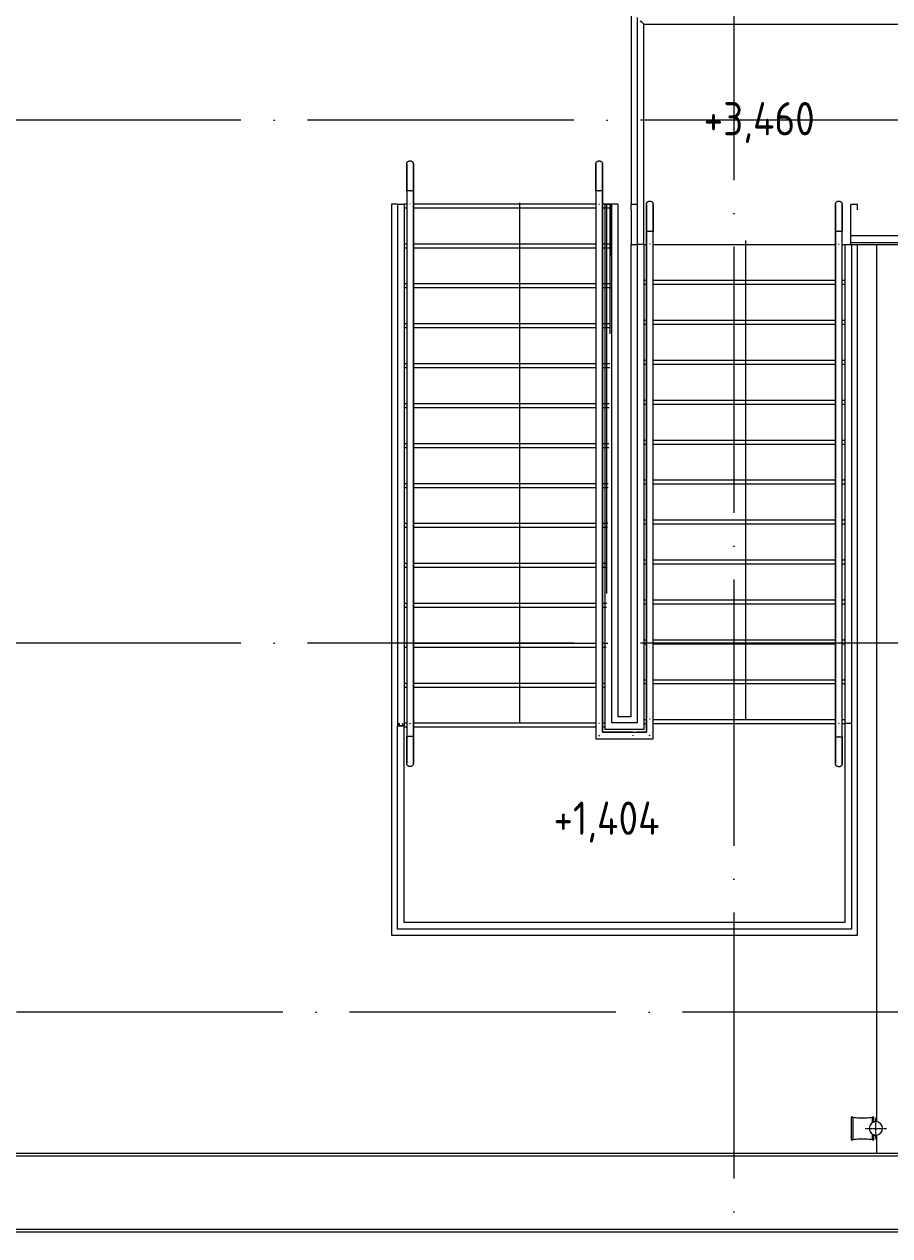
# Model space of a CAD drawing. Header units: millimetres. Extents: x -88595 to 880822, y -1054509 to -148035.
# Drawn here: x 528586 to 535085, y -267932 to -258832 of the extents above; entities that cross this region are included whole.
import ezdxf

# ---------------------------------------------------------------- set-up
doc = ezdxf.new("R2010")
doc.units = ezdxf.units.MM
doc.linetypes.add('ADSK_Линия сетки', pattern=[25, 20, -2.5, 0, -2.5])
doc.linetypes.add('ADSK_Осевая', pattern=[14, 10, -2, 0, -2])
for name, color, linetype, lineweight in [('Крыша', 7, 'Continuous', 9), ('Лестницы', 7, 'Continuous', 9), ('Обобщенные модели', 7, 'Continuous', 18), ('Оборудование', 7, 'Continuous', 18), ('Ограждение', 7, 'Continuous', 9), ('Оси', 7, 'Continuous', 9), ('Отметки', 7, 'Continuous', 9), ('Перекрытие', 7, 'Continuous', 18), ('Трубопровод', 7, 'Continuous', 18), ('Узлы', 7, 'Continuous', 18)]:
    doc.layers.add(name, color=color, linetype=linetype, lineweight=lineweight)
doc.styles.add('GOST Common_2', font='GOST_Common.ttf', dxfattribs={"width": 0.9, "height": 350})

# ---------------------------------------------------------------- blocks, each defined once
blk = doc.blocks.new('Кровля')
at = {"layer": 'Крыша'}
for p, q in [((547253.5, 665952.1), (547253.5, 659360.8)), ((547255.5, 659360.6), (547255.5, 665952.1)), ((547253.5, 659261.6), (547253.5, 659123.7)), ((547255.5, 659123.7), (547255.5, 659261.8))]:
    blk.add_line(p, q, dxfattribs=at)
at = {"layer": 'Лестницы'}
for p, q in [((543655.3, 666254.5), (543610.3, 666254.5)), ((543610.3, 666254.5), (543610.3, 662037.1)), ((543725.3, 666254.5), (543705.3, 666254.5)), ((545145.3, 666254.5), (543775.3, 666254.5)), ((545260.3, 666254.5), (545195.3, 666254.5)), ((545310.3, 666254.5), (545260.3, 666254.5)), ((545260.3, 666254.5), (545260.3, 665954.5)), ((545310.3, 666254.5), (545310.3, 662402.4)), ((545455.5, 666252.4), (545410.3, 666252.4)), ((545410.3, 666212.5), (545410.3, 666252.4)), ((547110.3, 666252.4), (547060.3, 666252.4)), ((547060.3, 666016.6), (547060.3, 666252.4)), ((547110.3, 666212.5), (547110.3, 666252.4)), ((543725.3, 666224.5), (543705.3, 666224.5)), ((545145.3, 666224.5), (543775.3, 666224.5)), ((545260.3, 666224.5), (545195.3, 666224.5)), ((547060.3, 665952.4), (547060.3, 665966.6)), ((543725.3, 665954.5), (543705.3, 665954.5)), ((543725.3, 665924.5), (543705.3, 665924.5)), ((545145.3, 665954.5), (543775.3, 665954.5)), ((545145.3, 665924.5), (543775.3, 665924.5)), ((545260.3, 665954.5), (545195.3, 665954.5)), ((545260.3, 665924.5), (545195.3, 665924.5)), ((545260.3, 665954.5), (545260.3, 665864.5)), ((545410.3, 662402.4), (545410.3, 665952.1)), ((547110.3, 662369.7), (547110.3, 665952.1)), ((543725.3, 665654.5), (543705.3, 665654.5)), ((543725.3, 665624.5), (543705.3, 665624.5)), ((545145.3, 665654.5), (543775.3, 665654.5)), ((545145.3, 665624.5), (543775.3, 665624.5)), ((545257.6, 665654.5), (545195.3, 665654.5)), ((545257.2, 665624.5), (545195.3, 665624.5)), ((545505.3, 665682.4), (545525.3, 665682.4)), ((545505.3, 665652.4), (545525.3, 665652.4)), ((545575.3, 665682.4), (546945.3, 665682.4)), ((545575.3, 665652.4), (546945.3, 665652.4)), ((546995.3, 665682.4), (547015.3, 665682.4)), ((546995.3, 665652.4), (547015.3, 665652.4)), ((543725.3, 665354.5), (543705.3, 665354.5)), ((543725.3, 665324.5), (543705.3, 665324.5)), ((545145.3, 665354.5), (543775.3, 665354.5)), ((545145.3, 665324.5), (543775.3, 665324.5)), ((545253.8, 665354.5), (545195.3, 665354.5)), ((545253.4, 665324.5), (545195.3, 665324.5)), ((545505.3, 665382.4), (545525.3, 665382.4)), ((545505.3, 665352.4), (545525.3, 665352.4)), ((545575.3, 665382.4), (546945.3, 665382.4)), ((545575.3, 665352.4), (546945.3, 665352.4)), ((546995.3, 665382.4), (547015.3, 665382.4)), ((546995.3, 665352.4), (547015.3, 665352.4)), ((543725.3, 665054.5), (543705.3, 665054.5)), ((545145.3, 665054.5), (543775.3, 665054.5)), ((545249.9, 665054.5), (545195.3, 665054.5)), ((545505.3, 665082.4), (545525.3, 665082.4)), ((545505.3, 665052.4), (545525.3, 665052.4)), ((545575.3, 665082.4), (546945.3, 665082.4)), ((545575.3, 665052.4), (546945.3, 665052.4)), ((546995.3, 665082.4), (547015.3, 665082.4)), ((546995.3, 665052.4), (547015.3, 665052.4)), ((543725.3, 665024.5), (543705.3, 665024.5)), ((545145.3, 665024.5), (543775.3, 665024.5)), ((545249.6, 665024.5), (545195.3, 665024.5)), ((545505.3, 664782.4), (545525.3, 664782.4)), ((545575.3, 664782.4), (546945.3, 664782.4)), ((546995.3, 664782.4), (547015.3, 664782.4)), ((543725.3, 664754.5), (543705.3, 664754.5)), ((543725.3, 664724.5), (543705.3, 664724.5)), ((545145.3, 664754.5), (543775.3, 664754.5)), ((545145.3, 664724.5), (543775.3, 664724.5)), ((545246.3, 664754.5), (545195.3, 664754.5)), ((545245.7, 664724.5), (545195.3, 664724.5)), ((545505.3, 664752.4), (545525.3, 664752.4)), ((545575.3, 664752.4), (546945.3, 664752.4)), ((546995.3, 664752.4), (547015.3, 664752.4)), ((543725.3, 664454.5), (543705.3, 664454.5)), ((543725.3, 664424.5), (543705.3, 664424.5)), ((545145.3, 664454.5), (543775.3, 664454.5)), ((545145.3, 664424.5), (543775.3, 664424.5)), ((545242.2, 664454.5), (545195.3, 664454.5)), ((545241.9, 664424.5), (545195.3, 664424.5)), ((545505.3, 664482.4), (545525.3, 664482.4)), ((545505.3, 664452.4), (545525.3, 664452.4)), ((545575.3, 664482.4), (546945.3, 664482.4)), ((545575.3, 664452.4), (546945.3, 664452.4)), ((546995.3, 664482.4), (547015.3, 664482.4)), ((546995.3, 664452.4), (547015.3, 664452.4)), ((543725.3, 664154.5), (543705.3, 664154.5)), ((545145.3, 664154.5), (543775.3, 664154.5)), ((545238.4, 664154.5), (545195.3, 664154.5)), ((545505.3, 664182.4), (545525.3, 664182.4)), ((545505.3, 664152.4), (545525.3, 664152.4)), ((545575.3, 664182.4), (546945.3, 664182.4)), ((545575.3, 664152.4), (546945.3, 664152.4)), ((546995.3, 664182.4), (547015.3, 664182.4)), ((546995.3, 664152.4), (547015.3, 664152.4)), ((543725.3, 664124.5), (543705.3, 664124.5)), ((545145.3, 664124.5), (543775.3, 664124.5)), ((545238, 664124.5), (545195.3, 664124.5)), ((545505.3, 663882.4), (545525.3, 663882.4)), ((545575.3, 663882.4), (546945.3, 663882.4)), ((546995.3, 663882.4), (547015.3, 663882.4)), ((543725.3, 663854.5), (543705.3, 663854.5)), ((543725.3, 663824.5), (543705.3, 663824.5)), ((545145.3, 663854.5), (543775.3, 663854.5)), ((545145.3, 663824.5), (543775.3, 663824.5)), ((545234.6, 663854.5), (545195.3, 663854.5)), ((545234.2, 663824.5), (545195.3, 663824.5)), ((545505.3, 663852.4), (545525.3, 663852.4)), ((545575.3, 663852.4), (546945.3, 663852.4)), ((546995.3, 663852.4), (547015.3, 663852.4)), ((543725.3, 663554.5), (543705.3, 663554.5)), ((543725.3, 663524.5), (543705.3, 663524.5)), ((545145.3, 663554.5), (543775.3, 663554.5)), ((545145.3, 663524.5), (543775.3, 663524.5)), ((545230.9, 663554.5), (545195.3, 663554.5)), ((545230.4, 663524.5), (545195.3, 663524.5)), ((545505.3, 663582.4), (545525.3, 663582.4)), ((545505.3, 663552.4), (545525.3, 663552.4)), ((545575.3, 663582.4), (546945.3, 663582.4)), ((545575.3, 663552.4), (546945.3, 663552.4)), ((546995.3, 663582.4), (547015.3, 663582.4)), ((546995.3, 663552.4), (547015.3, 663552.4)), ((543725.3, 663254.5), (543705.3, 663254.5)), ((545145.3, 663254.5), (543775.3, 663254.5)), ((545227, 663254.5), (545195.3, 663254.5)), ((545505.3, 663282.4), (545525.3, 663282.4)), ((545505.3, 663252.4), (545525.3, 663252.4)), ((545575.3, 663282.4), (546945.3, 663282.4)), ((545575.3, 663252.4), (546945.3, 663252.4)), ((546995.3, 663282.4), (547015.3, 663282.4)), ((546995.3, 663252.4), (547015.3, 663252.4)), ((543725.3, 663224.5), (543705.3, 663224.5)), ((545145.3, 663224.5), (543775.3, 663224.5)), ((545226.7, 663224.5), (545195.3, 663224.5)), ((543725.3, 662954.5), (543705.3, 662954.5)), ((545145.3, 662954.5), (543775.3, 662954.5)), ((545223, 662954.5), (545195.3, 662954.5)), ((545505.3, 662982.4), (545525.3, 662982.4)), ((545575.3, 662982.4), (546945.3, 662982.4)), ((546995.3, 662982.4), (547015.3, 662982.4)), ((543725.3, 662924.5), (543705.3, 662924.5)), ((545145.3, 662924.5), (543775.3, 662924.5)), ((545222.6, 662924.5), (545195.3, 662924.5)), ((545505.3, 662952.4), (545525.3, 662952.4)), ((545575.3, 662952.4), (546945.3, 662952.4)), ((546995.3, 662952.4), (547015.3, 662952.4)), ((545505.3, 662682.4), (545525.3, 662682.4)), ((545575.3, 662682.4), (546945.3, 662682.4)), ((546995.3, 662682.4), (547015.3, 662682.4)), ((543725.3, 662654.5), (543705.3, 662654.5)), ((543725.3, 662624.5), (543705.3, 662624.5)), ((545145.3, 662654.5), (543775.3, 662654.5)), ((545145.3, 662624.5), (543775.3, 662624.5)), ((545219.2, 662654.5), (545195.3, 662654.5)), ((545218.8, 662624.5), (545195.3, 662624.5)), ((545505.3, 662652.4), (545525.3, 662652.4)), ((545575.3, 662652.4), (546945.3, 662652.4)), ((546995.3, 662652.4), (547015.3, 662652.4)), ((543660.3, 662354.5), (543660.3, 662334.5)), ((543725.3, 662354.5), (543705.3, 662354.5)), ((543725.3, 662324.5), (543705.3, 662324.5)), ((545145.3, 662354.5), (543775.3, 662354.5)), ((545145.3, 662324.5), (543775.3, 662324.5)), ((545216.3, 662354.5), (545195.3, 662354.5)), ((545215.8, 662324.5), (545195.3, 662324.5)), ((545410.3, 662402.4), (545310.3, 662402.4)), ((545505.3, 662382.4), (545525.3, 662382.4)), ((545505.3, 662352.4), (545525.3, 662352.4)), ((545575.3, 662382.4), (546945.3, 662382.4)), ((545575.3, 662352.4), (546945.3, 662352.4)), ((546995.3, 662382.4), (547015.3, 662382.4)), ((546995.3, 662352.4), (547015.3, 662352.4)), ((547110.3, 660762.4), (547110.3, 662369.7)), ((543610.3, 662037.1), (543610.3, 660762.4)), ((543610.3, 660762.4), (547110.3, 660762.4))]:
    blk.add_line(p, q, dxfattribs=at)
at = {"layer": 'Обобщенные модели'}
for p, q in [((547074.2, 659396.2), (547063.5, 659396.2)), ((547063.5, 659396.2), (547063.5, 659226.2)), ((547074.2, 659396.2), (547074.2, 659226.2)), ((547222.8, 659354.3), (547222.8, 659396.2)), ((547233.5, 659396.2), (547222.8, 659396.2)), ((547233.5, 659359), (547233.5, 659396.2)), ((547233.5, 659361.2), (547234.9, 659361.2)), ((547246.3, 659361.2), (547233.5, 659361.2)), ((547246.3, 659361.2), (547234.9, 659361.2)), ((547249.5, 659373.2), (547247.5, 659373.2)), ((547247.5, 659373.2), (547247.5, 659363.2)), ((547249.5, 659373.2), (547247.5, 659373.2)), ((547247.5, 659373.2), (547247.5, 659363.2)), ((547247.5, 659361.4), (547247.5, 659363.2)), ((547249.5, 659363.2), (547249.5, 659373.2)), ((547249.5, 659363.2), (547249.5, 659373.2)), ((547249.5, 659363.2), (547249.5, 659361.4)), ((547253.5, 659361.2), (547250.7, 659361.2)), ((547253.5, 659361.2), (547250.7, 659361.2)), ((547063.5, 659226.2), (547074.2, 659226.2)), ((547222.8, 659226.2), (547222.8, 659268.2)), ((547222.8, 659226.2), (547233.5, 659226.2)), ((547233.5, 659226.2), (547233.5, 659263.4)), ((547234.9, 659261.2), (547233.5, 659261.2)), ((547233.5, 659261.2), (547246.3, 659261.2)), ((547234.9, 659261.2), (547246.3, 659261.2)), ((547247.5, 659259.2), (547247.5, 659261.2)), ((547247.5, 659259.2), (547247.5, 659249.2)), ((547247.5, 659259.2), (547247.5, 659249.2)), ((547247.5, 659249.2), (547249.5, 659249.2)), ((547247.5, 659249.2), (547249.5, 659249.2)), ((547249.5, 659261), (547249.5, 659259.2)), ((547249.5, 659249.2), (547249.5, 659259.2)), ((547249.5, 659249.2), (547249.5, 659259.2)), ((547250.7, 659261.2), (547253.5, 659261.2)), ((547250.7, 659261.2), (547253.5, 659261.2))]:
    blk.add_line(p, q, dxfattribs=at)
at = {"layer": 'Обобщенные модели', "flags": 128}
for points in [[(547222.8, 659396.2), (547218.3, 659394.1), (547209.9, 659392.2), (547197.9, 659390.6), (547183.1, 659389.4), (547166.3, 659388.7), (547148.5, 659388.4), (547130.7, 659388.7), (547113.9, 659389.4), (547099.1, 659390.6), (547087.1, 659392.2), (547078.7, 659394.1), (547074.2, 659396.2)], [(547074.2, 659226.2), (547078.7, 659228.3), (547087.1, 659230.2), (547099.1, 659231.8), (547113.9, 659233), (547130.7, 659233.7), (547148.5, 659234), (547166.3, 659233.7), (547183.1, 659233), (547197.9, 659231.8), (547209.9, 659230.2), (547218.3, 659228.3), (547222.8, 659226.2)]]:
    blk.add_lwpolyline(points, dxfattribs=at)
at = {"layer": 'Обобщенные модели', "extrusion": (0, 0, -1), "flags": 128}
for points in [[(-547246, 659361.2), (-547244.9, 659361.2), (-547243.6, 659361.2), (-547242.2, 659361.2), (-547240.5, 659361.2), (-547238.6, 659361.2), (-547236.6, 659361.2), (-547234.4, 659361.2)], [(-547233.5, 659261.2), (-547235.7, 659261.2), (-547237.8, 659261.2), (-547239.7, 659261.2), (-547241.5, 659261.2), (-547243, 659261.2), (-547244.4, 659261.2), (-547245.6, 659261.2)]]:
    blk.add_lwpolyline(points, dxfattribs=at)
at = {"layer": 'Обобщенные модели'}
for start, end in [(84.42735, 105), (255, 275.57265)]:
    blk.add_arc((547248.5, 659311.2), 52, start, end, dxfattribs=at)
at = {"layer": 'Ограждение'}
for p, q in [((545455.3, 667655.6), (545455.3, 665952.4)), ((545505.3, 665952.4), (545505.3, 667605.6)), ((545505.8, 667605.1), (547781, 667605.1)), ((543725.3, 666354.5), (543725.3, 666253.9)), ((543775.3, 666354.5), (543725.3, 666354.5)), ((543725.3, 666354.5), (543725.3, 666254.5)), ((543752.7, 666354.5), (543748, 666354.5)), ((543748, 666354.5), (543750.3, 666354.5)), ((543750.3, 666354.5), (543752.7, 666354.5)), ((543775.3, 666253.9), (543775.3, 666354.5)), ((543775.3, 666354.5), (543775.3, 666254.5)), ((545145.3, 666354.5), (545145.3, 666253.9)), ((545195.3, 666354.5), (545145.3, 666354.5)), ((545145.3, 666354.5), (545145.3, 666254.5)), ((545172.7, 666354.5), (545168, 666354.5)), ((545168, 666354.5), (545170.3, 666354.5)), ((545170.3, 666354.5), (545172.7, 666354.5)), ((545195.3, 666253.9), (545195.3, 666354.5)), ((545195.3, 666354.5), (545195.3, 666254.5)), ((543655.3, 666254.5), (543705.3, 666254.5)), ((543655.3, 666254.5), (543655.3, 662354.5)), ((543705.3, 666254.5), (543705.3, 662354.5)), ((543725.3, 666254.5), (543725.3, 662354.5)), ((543725.3, 666248.3), (543725.3, 662348.3)), ((543775.3, 666254.5), (543775.3, 662354.5)), ((543775.3, 662348.3), (543775.3, 666248.3)), ((545145.3, 666254.5), (545145.3, 662354.5)), ((545145.3, 666248.3), (545145.3, 662348.3)), ((545195.3, 666254.5), (545195.3, 662354.5)), ((545195.3, 662348.3), (545195.3, 666248.3)), ((545215.3, 666254.5), (545265.3, 666254.5)), ((545215.3, 662354.5), (545215.3, 666254.5)), ((545227.8, 666254.5), (545252.8, 666254.5)), ((545227.8, 663328.6), (545227.8, 666254.5)), ((545252.8, 665280.3), (545252.8, 666254.5)), ((545265.3, 662357.4), (545265.3, 666254.5)), ((545525.3, 666052.4), (545525.3, 665958.5)), ((545525.3, 666052.4), (545575.3, 666052.4)), ((545525.3, 665952.4), (545525.3, 666052.4)), ((545552.7, 666052.4), (545548, 666052.4)), ((545548, 666052.4), (545550.3, 666052.4)), ((545550.3, 666052.4), (545552.7, 666052.4)), ((545575.3, 665958.5), (545575.3, 666052.4)), ((545575.3, 665952.4), (545575.3, 666052.4)), ((546945.3, 666052.1), (546945.3, 665958.3)), ((546945.3, 666052.1), (546995.3, 666052.1)), ((546945.3, 665952.1), (546945.3, 666052.1)), ((546972.7, 666052.1), (546968, 666052.1)), ((546968, 666052.1), (546970.3, 666052.1)), ((546970.3, 666052.1), (546972.7, 666052.1)), ((546995.3, 665958.3), (546995.3, 666052.1)), ((546995.3, 665952.1), (546995.3, 666052.1)), ((545525.3, 665958.5), (545525.3, 662393.9)), ((545575.3, 662393.9), (545575.3, 665958.5)), ((546945.3, 665958.3), (546945.3, 662358.5)), ((546995.3, 662358.5), (546995.3, 665958.3)), ((547773.2, 666016.6), (547060.3, 666016.6)), ((547060.3, 665966.6), (547723.2, 665966.6)), ((545455.3, 665952.4), (545505.3, 665952.4)), ((545455.3, 665952.4), (545455.3, 662357.4)), ((545505.3, 665952.4), (545505.3, 662307.4)), ((545525.3, 662387.8), (545525.3, 665952.4)), ((545575.3, 662387.8), (545575.3, 665952.4)), ((546945.3, 662352.4), (546945.3, 665952.1)), ((546995.3, 662352.4), (546995.3, 665952.1)), ((547015.3, 665952.1), (547065.3, 665952.1)), ((547015.3, 665952.1), (547015.3, 662352.4)), ((547065.3, 665952.1), (547065.3, 662352.4)), ((543655.3, 662354.5), (543655.3, 662334.5)), ((543655.3, 662334.5), (543705.3, 662334.5)), ((543655.3, 660807.4), (543655.3, 662334.5)), ((543705.3, 662334.5), (543655.3, 662334.5)), ((543667.8, 662354.5), (543667.8, 662334.5)), ((543692.8, 662354.5), (543692.8, 662334.5)), ((543705.3, 662354.5), (543705.3, 662334.5)), ((543705.3, 660857.4), (543705.3, 662334.5)), ((543725.3, 662354.5), (543725.3, 662254.5)), ((543725.3, 662348.3), (543725.3, 662254.5)), ((543775.3, 662354.5), (543775.3, 662254.5)), ((543775.3, 662254.5), (543775.3, 662348.3)), ((545145.3, 662354.5), (545145.3, 662237.4)), ((545145.3, 662348.3), (545145.3, 662237.4)), ((545195.3, 662354.5), (545195.3, 662287.4)), ((545195.3, 662287.4), (545195.3, 662348.3)), ((545215.3, 662307.4), (545215.3, 662354.5)), ((545455.3, 662357.4), (545265.3, 662357.4)), ((545525.3, 662388.4), (545525.3, 662287.4)), ((545525.3, 662287.4), (545525.3, 662387.8)), ((545575.3, 662237.4), (545575.3, 662388.4)), ((545575.3, 662237.4), (545575.3, 662387.8)), ((546945.3, 662353), (546945.3, 662252.4)), ((546945.3, 662252.4), (546945.3, 662352.4)), ((546995.3, 662252.4), (546995.3, 662353)), ((546995.3, 662252.4), (546995.3, 662352.4)), ((547015.3, 662352.4), (547015.3, 660857.4)), ((547065.3, 662352.4), (547015.3, 662352.4)), ((547065.3, 662352.4), (547065.3, 660807.4)), ((543775.3, 662254.5), (543725.3, 662254.5)), ((543748, 662254.5), (543752.7, 662254.5)), ((543750.3, 662254.5), (543748, 662254.5)), ((543752.7, 662254.5), (543750.3, 662254.5)), ((545145.3, 662237.4), (545424.9, 662237.4)), ((545145.3, 662237.4), (545424.9, 662237.4)), ((545424.9, 662287.4), (545195.3, 662287.4)), ((545195.3, 662287.4), (545424.9, 662287.4)), ((545505.3, 662307.4), (545215.3, 662307.4)), ((545424.9, 662287.4), (545525.3, 662287.4)), ((545424.9, 662237.4), (545575.3, 662237.4)), ((545525.3, 662287.4), (545449.9, 662287.4)), ((545449.9, 662237.4), (545575.3, 662237.4)), ((546945.3, 662252.4), (546995.3, 662252.4)), ((546968, 662252.4), (546972.7, 662252.4)), ((546970.3, 662252.4), (546968, 662252.4)), ((546972.7, 662252.4), (546970.3, 662252.4)), ((547065.3, 660807.4), (543655.3, 660807.4)), ((547015.3, 660857.4), (543705.3, 660857.4)), ((558510.8, 659102.5), (539952.5, 659102.5)), ((558489.6, 659123.7), (539973.7, 659123.7)), ((559082, 658531.2), (539381.3, 658531.2)), ((559060.8, 658552.5), (539402.5, 658552.5))]:
    blk.add_line(p, q, dxfattribs=at)
at = {"layer": 'Ограждение', "flags": 128}
for points in [[(545505.8, 667605.1), (545504.8, 667606), (545502.2, 667608.5), (545498.1, 667612.4), (545492.9, 667617.6), (545486.8, 667623.6), (545480.3, 667630.1)], [(543725.3, 666554.5), (543725.3, 666555.5), (543725.4, 666556.5), (543725.5, 666557.5), (543725.6, 666558.4), (543725.8, 666559.4), (543726, 666560.4), (543726.3, 666561.4), (543726.6, 666562.3), (543726.9, 666563.3), (543727.3, 666564.2), (543727.7, 666565.1), (543728.1, 666566), (543728.6, 666566.9), (543729.1, 666567.7), (543729.7, 666568.6), (543730.3, 666569.4), (543730.9, 666570.2), (543731.5, 666570.9), (543732.2, 666571.7), (543732.9, 666572.4), (543733.6, 666573.1), (543734.4, 666573.7), (543735.2, 666574.4), (543736, 666574.9), (543736.8, 666575.5), (543737.7, 666576), (543738.5, 666576.5), (543739.4, 666577), (543740.3, 666577.4), (543741.3, 666577.8), (543742.2, 666578.1), (543743.2, 666578.4), (543744.1, 666578.7), (543745.1, 666578.9), (543746.1, 666579.1), (543747.1, 666579.2), (543748.1, 666579.4), (543749.1, 666579.4), (543750.1, 666579.5), (543750.3, 666579.5)], [(543725.3, 666354.5), (543725.3, 666362.5), (543725.3, 666370.4), (543725.3, 666378.4), (543725.3, 666386.3), (543725.3, 666394.2), (543725.3, 666402), (543725.3, 666409.7), (543725.3, 666417.4), (543725.3, 666424.9), (543725.3, 666432.3), (543725.3, 666439.6), (543725.3, 666446.8), (543725.3, 666453.8), (543725.3, 666460.7), (543725.3, 666467.4), (543725.3, 666473.9), (543725.3, 666480.2), (543725.3, 666486.3), (543725.3, 666492.2), (543725.3, 666497.9), (543725.3, 666503.4), (543725.3, 666508.6), (543725.3, 666513.6), (543725.3, 666518.3), (543725.3, 666522.8), (543725.3, 666526.9), (543725.3, 666530.9), (543725.3, 666534.5), (543725.3, 666537.8), (543725.3, 666540.9), (543725.3, 666543.6), (543725.3, 666546.1), (543725.3, 666548.2), (543725.3, 666550), (543725.3, 666551.6), (543725.3, 666552.8), (543725.3, 666553.6), (543725.3, 666554.2), (543725.3, 666554.4), (543725.3, 666554.5)], [(543725.3, 666554.5), (543725.3, 666554.3), (543725.3, 666553.8), (543725.3, 666553), (543725.3, 666551.9), (543725.3, 666550.5), (543725.3, 666548.7), (543725.3, 666546.7), (543725.3, 666544.3), (543725.3, 666541.6), (543725.3, 666538.7), (543725.3, 666535.4), (543725.3, 666531.9), (543725.3, 666528), (543725.3, 666523.9), (543725.3, 666519.5), (543725.3, 666514.9), (543725.3, 666510), (543725.3, 666504.8), (543725.3, 666499.4), (543725.3, 666493.8), (543725.3, 666488), (543725.3, 666481.9), (543725.3, 666475.6), (543725.3, 666469.2), (543725.3, 666462.5), (543725.3, 666455.7), (543725.3, 666448.7), (543725.3, 666441.6), (543725.3, 666434.3), (543725.3, 666426.9), (543725.3, 666419.4), (543725.3, 666411.8), (543725.3, 666404.1), (543725.3, 666396.3), (543725.3, 666388.5), (543725.3, 666380.5), (543725.3, 666372.6), (543725.3, 666364.6), (543725.3, 666356.6), (543725.3, 666354.5)], [(543750.3, 666579.5), (543751.3, 666579.4), (543752.3, 666579.4), (543753.3, 666579.3), (543754.3, 666579.1), (543755.3, 666579), (543756.3, 666578.7), (543757.2, 666578.5), (543758.2, 666578.2), (543759.1, 666577.9), (543760.1, 666577.5), (543761, 666577.1), (543761.9, 666576.6), (543762.7, 666576.2), (543763.6, 666575.6), (543764.4, 666575.1), (543765.3, 666574.5), (543766, 666573.9), (543766.8, 666573.3), (543767.5, 666572.6), (543768.3, 666571.9), (543768.9, 666571.1), (543769.6, 666570.4), (543770.2, 666569.6), (543770.8, 666568.8), (543771.4, 666568), (543771.9, 666567.1), (543772.4, 666566.2), (543772.8, 666565.4), (543773.2, 666564.4), (543773.6, 666563.5), (543774, 666562.6), (543774.3, 666561.6), (543774.5, 666560.7), (543774.8, 666559.7), (543775, 666558.7), (543775.1, 666557.7), (543775.2, 666556.7), (543775.3, 666555.7), (543775.3, 666554.7), (543775.3, 666554.5)], [(543775.3, 666354.5), (543775.3, 666362.5), (543775.3, 666370.4), (543775.3, 666378.4), (543775.3, 666386.3), (543775.3, 666394.2), (543775.3, 666402), (543775.3, 666409.7), (543775.3, 666417.4), (543775.3, 666424.9), (543775.3, 666432.3), (543775.3, 666439.6), (543775.3, 666446.8), (543775.3, 666453.8), (543775.3, 666460.7), (543775.3, 666467.4), (543775.3, 666473.9), (543775.3, 666480.2), (543775.3, 666486.3), (543775.3, 666492.2), (543775.3, 666497.9), (543775.3, 666503.4), (543775.3, 666508.6), (543775.3, 666513.6), (543775.3, 666518.3), (543775.3, 666522.8), (543775.3, 666526.9), (543775.3, 666530.9), (543775.3, 666534.5), (543775.3, 666537.8), (543775.3, 666540.9), (543775.3, 666543.6), (543775.3, 666546.1), (543775.3, 666548.2), (543775.3, 666550), (543775.3, 666551.6), (543775.3, 666552.8), (543775.3, 666553.6), (543775.3, 666554.2), (543775.3, 666554.4), (543775.3, 666554.5)], [(543775.3, 666554.5), (543775.3, 666554.3), (543775.3, 666553.8), (543775.3, 666553), (543775.3, 666551.9), (543775.3, 666550.5), (543775.3, 666548.7), (543775.3, 666546.7), (543775.3, 666544.3), (543775.3, 666541.6), (543775.3, 666538.7), (543775.3, 666535.4), (543775.3, 666531.9), (543775.3, 666528), (543775.3, 666523.9), (543775.3, 666519.5), (543775.3, 666514.9), (543775.3, 666510), (543775.3, 666504.8), (543775.3, 666499.4), (543775.3, 666493.8), (543775.3, 666488), (543775.3, 666481.9), (543775.3, 666475.6), (543775.3, 666469.2), (543775.3, 666462.5), (543775.3, 666455.7), (543775.3, 666448.7), (543775.3, 666441.6), (543775.3, 666434.3), (543775.3, 666426.9), (543775.3, 666419.4), (543775.3, 666411.8), (543775.3, 666404.1), (543775.3, 666396.3), (543775.3, 666388.5), (543775.3, 666380.5), (543775.3, 666372.6), (543775.3, 666364.6), (543775.3, 666356.6), (543775.3, 666354.5)], [(545145.3, 666554.5), (545145.3, 666555.5), (545145.4, 666556.5), (545145.5, 666557.5), (545145.6, 666558.4), (545145.8, 666559.4), (545146, 666560.4), (545146.3, 666561.4), (545146.6, 666562.3), (545146.9, 666563.3), (545147.3, 666564.2), (545147.7, 666565.1), (545148.1, 666566), (545148.6, 666566.9), (545149.1, 666567.7), (545149.7, 666568.6), (545150.3, 666569.4), (545150.9, 666570.2), (545151.5, 666570.9), (545152.2, 666571.7), (545152.9, 666572.4), (545153.6, 666573.1), (545154.4, 666573.7), (545155.2, 666574.4), (545156, 666574.9), (545156.8, 666575.5), (545157.7, 666576), (545158.5, 666576.5), (545159.4, 666577), (545160.3, 666577.4), (545161.3, 666577.8), (545162.2, 666578.1), (545163.2, 666578.4), (545164.1, 666578.7), (545165.1, 666578.9), (545166.1, 666579.1), (545167.1, 666579.2), (545168.1, 666579.4), (545169.1, 666579.4), (545170.1, 666579.5), (545170.3, 666579.5)], [(545145.3, 666354.5), (545145.3, 666362.5), (545145.3, 666370.4), (545145.3, 666378.4), (545145.3, 666386.3), (545145.3, 666394.2), (545145.3, 666402), (545145.3, 666409.7), (545145.3, 666417.4), (545145.3, 666424.9), (545145.3, 666432.3), (545145.3, 666439.6), (545145.3, 666446.8), (545145.3, 666453.8), (545145.3, 666460.7), (545145.3, 666467.4), (545145.3, 666473.9), (545145.3, 666480.2), (545145.3, 666486.3), (545145.3, 666492.2), (545145.3, 666497.9), (545145.3, 666503.4), (545145.3, 666508.6), (545145.3, 666513.6), (545145.3, 666518.3), (545145.3, 666522.8), (545145.3, 666526.9), (545145.3, 666530.9), (545145.3, 666534.5), (545145.3, 666537.8), (545145.3, 666540.9), (545145.3, 666543.6), (545145.3, 666546.1), (545145.3, 666548.2), (545145.3, 666550), (545145.3, 666551.6), (545145.3, 666552.8), (545145.3, 666553.6), (545145.3, 666554.2), (545145.3, 666554.4), (545145.3, 666554.5)], [(545145.3, 666554.5), (545145.3, 666554.3), (545145.3, 666553.8), (545145.3, 666553), (545145.3, 666551.9), (545145.3, 666550.5), (545145.3, 666548.7), (545145.3, 666546.7), (545145.3, 666544.3), (545145.3, 666541.6), (545145.3, 666538.7), (545145.3, 666535.4), (545145.3, 666531.9), (545145.3, 666528), (545145.3, 666523.9), (545145.3, 666519.5), (545145.3, 666514.9), (545145.3, 666510), (545145.3, 666504.8), (545145.3, 666499.4), (545145.3, 666493.8), (545145.3, 666488), (545145.3, 666481.9), (545145.3, 666475.6), (545145.3, 666469.2), (545145.3, 666462.5), (545145.3, 666455.7), (545145.3, 666448.7), (545145.3, 666441.6), (545145.3, 666434.3), (545145.3, 666426.9), (545145.3, 666419.4), (545145.3, 666411.8), (545145.3, 666404.1), (545145.3, 666396.3), (545145.3, 666388.5), (545145.3, 666380.5), (545145.3, 666372.6), (545145.3, 666364.6), (545145.3, 666356.6), (545145.3, 666354.5)], [(545170.3, 666579.5), (545171.3, 666579.4), (545172.3, 666579.4), (545173.3, 666579.3), (545174.3, 666579.1), (545175.3, 666579), (545176.3, 666578.7), (545177.2, 666578.5), (545178.2, 666578.2), (545179.1, 666577.9), (545180.1, 666577.5), (545181, 666577.1), (545181.9, 666576.6), (545182.7, 666576.2), (545183.6, 666575.6), (545184.4, 666575.1), (545185.3, 666574.5), (545186, 666573.9), (545186.8, 666573.3), (545187.5, 666572.6), (545188.3, 666571.9), (545188.9, 666571.1), (545189.6, 666570.4), (545190.2, 666569.6), (545190.8, 666568.8), (545191.4, 666568), (545191.9, 666567.1), (545192.4, 666566.2), (545192.8, 666565.4), (545193.2, 666564.4), (545193.6, 666563.5), (545194, 666562.6), (545194.3, 666561.6), (545194.5, 666560.7), (545194.8, 666559.7), (545195, 666558.7), (545195.1, 666557.7), (545195.2, 666556.7), (545195.3, 666555.7), (545195.3, 666554.7), (545195.3, 666554.5)], [(545195.3, 666354.5), (545195.3, 666362.5), (545195.3, 666370.4), (545195.3, 666378.4), (545195.3, 666386.3), (545195.3, 666394.2), (545195.3, 666402), (545195.3, 666409.7), (545195.3, 666417.4), (545195.3, 666424.9), (545195.3, 666432.3), (545195.3, 666439.6), (545195.3, 666446.8), (545195.3, 666453.8), (545195.3, 666460.7), (545195.3, 666467.4), (545195.3, 666473.9), (545195.3, 666480.2), (545195.3, 666486.3), (545195.3, 666492.2), (545195.3, 666497.9), (545195.3, 666503.4), (545195.3, 666508.6), (545195.3, 666513.6), (545195.3, 666518.3), (545195.3, 666522.8), (545195.3, 666526.9), (545195.3, 666530.9), (545195.3, 666534.5), (545195.3, 666537.8), (545195.3, 666540.9), (545195.3, 666543.6), (545195.3, 666546.1), (545195.3, 666548.2), (545195.3, 666550), (545195.3, 666551.6), (545195.3, 666552.8), (545195.3, 666553.6), (545195.3, 666554.2), (545195.3, 666554.4), (545195.3, 666554.5)], [(545195.3, 666554.5), (545195.3, 666554.3), (545195.3, 666553.8), (545195.3, 666553), (545195.3, 666551.9), (545195.3, 666550.5), (545195.3, 666548.7), (545195.3, 666546.7), (545195.3, 666544.3), (545195.3, 666541.6), (545195.3, 666538.7), (545195.3, 666535.4), (545195.3, 666531.9), (545195.3, 666528), (545195.3, 666523.9), (545195.3, 666519.5), (545195.3, 666514.9), (545195.3, 666510), (545195.3, 666504.8), (545195.3, 666499.4), (545195.3, 666493.8), (545195.3, 666488), (545195.3, 666481.9), (545195.3, 666475.6), (545195.3, 666469.2), (545195.3, 666462.5), (545195.3, 666455.7), (545195.3, 666448.7), (545195.3, 666441.6), (545195.3, 666434.3), (545195.3, 666426.9), (545195.3, 666419.4), (545195.3, 666411.8), (545195.3, 666404.1), (545195.3, 666396.3), (545195.3, 666388.5), (545195.3, 666380.5), (545195.3, 666372.6), (545195.3, 666364.6), (545195.3, 666356.6), (545195.3, 666354.5)], [(545525.3, 666252.4), (545525.3, 666253.4), (545525.4, 666254.4), (545525.5, 666255.4), (545525.6, 666256.4), (545525.8, 666257.3), (545526, 666258.3), (545526.3, 666259.3), (545526.6, 666260.2), (545526.9, 666261.2), (545527.3, 666262.1), (545527.7, 666263), (545528.1, 666263.9), (545528.6, 666264.8), (545529.1, 666265.7), (545529.7, 666266.5), (545530.3, 666267.3), (545530.9, 666268.1), (545531.5, 666268.9), (545532.2, 666269.6), (545532.9, 666270.3), (545533.6, 666271), (545534.4, 666271.6), (545535.2, 666272.3), (545536, 666272.9), (545536.8, 666273.4), (545537.7, 666273.9), (545538.5, 666274.4), (545539.4, 666274.9), (545540.3, 666275.3), (545541.3, 666275.7), (545542.2, 666276), (545543.2, 666276.3), (545544.1, 666276.6), (545545.1, 666276.8), (545546.1, 666277), (545547.1, 666277.2), (545548.1, 666277.3), (545549, 666277.3), (545550, 666277.4), (545550.3, 666277.4)], [(545525.3, 666052.4), (545525.3, 666060.4), (545525.3, 666068.4), (545525.3, 666076.3), (545525.3, 666084.2), (545525.3, 666092.1), (545525.3, 666099.9), (545525.3, 666107.6), (545525.3, 666115.3), (545525.3, 666122.8), (545525.3, 666130.3), (545525.3, 666137.6), (545525.3, 666144.7), (545525.3, 666151.7), (545525.3, 666158.6), (545525.3, 666165.3), (545525.3, 666171.8), (545525.3, 666178.1), (545525.3, 666184.2), (545525.3, 666190.2), (545525.3, 666195.8), (545525.3, 666201.3), (545525.3, 666206.5), (545525.3, 666211.5), (545525.3, 666216.2), (545525.3, 666220.7), (545525.3, 666224.9), (545525.3, 666228.8), (545525.3, 666232.4), (545525.3, 666235.7), (545525.3, 666238.8), (545525.3, 666241.5), (545525.3, 666244), (545525.3, 666246.1), (545525.3, 666247.9), (545525.3, 666249.5), (545525.3, 666250.7), (545525.3, 666251.5), (545525.3, 666252.1), (545525.3, 666252.4), (545525.3, 666252.4)], [(545525.3, 666252.4), (545525.3, 666252.2), (545525.3, 666251.7), (545525.3, 666250.9), (545525.3, 666249.8), (545525.3, 666248.4), (545525.3, 666246.6), (545525.3, 666244.6), (545525.3, 666242.2), (545525.3, 666239.6), (545525.3, 666236.6), (545525.3, 666233.3), (545525.3, 666229.8), (545525.3, 666225.9), (545525.3, 666221.8), (545525.3, 666217.4), (545525.3, 666212.8), (545525.3, 666207.9), (545525.3, 666202.7), (545525.3, 666197.3), (545525.3, 666191.7), (545525.3, 666185.9), (545525.3, 666179.8), (545525.3, 666173.5), (545525.3, 666167.1), (545525.3, 666160.4), (545525.3, 666153.6), (545525.3, 666146.6), (545525.3, 666139.5), (545525.3, 666132.2), (545525.3, 666124.8), (545525.3, 666117.3), (545525.3, 666109.7), (545525.3, 666102), (545525.3, 666094.2), (545525.3, 666086.4), (545525.3, 666078.5), (545525.3, 666070.5), (545525.3, 666062.5), (545525.3, 666054.5), (545525.3, 666052.4)], [(545550.3, 666277.4), (545551.3, 666277.4), (545552.3, 666277.3), (545553.3, 666277.2), (545554.3, 666277.1), (545555.3, 666276.9), (545556.3, 666276.7), (545557.2, 666276.4), (545558.2, 666276.1), (545559.1, 666275.8), (545560.1, 666275.4), (545561, 666275), (545561.9, 666274.5), (545562.7, 666274.1), (545563.6, 666273.6), (545564.4, 666273), (545565.2, 666272.4), (545566, 666271.8), (545566.8, 666271.2), (545567.5, 666270.5), (545568.3, 666269.8), (545568.9, 666269.1), (545569.6, 666268.3), (545570.2, 666267.5), (545570.8, 666266.7), (545571.4, 666265.9), (545571.9, 666265), (545572.4, 666264.2), (545572.8, 666263.3), (545573.2, 666262.4), (545573.6, 666261.4), (545574, 666260.5), (545574.3, 666259.5), (545574.5, 666258.6), (545574.8, 666257.6), (545575, 666256.6), (545575.1, 666255.6), (545575.2, 666254.6), (545575.3, 666253.6), (545575.3, 666252.6), (545575.3, 666252.4)], [(545575.3, 666052.4), (545575.3, 666060.4), (545575.3, 666068.4), (545575.3, 666076.3), (545575.3, 666084.2), (545575.3, 666092.1), (545575.3, 666099.9), (545575.3, 666107.6), (545575.3, 666115.3), (545575.3, 666122.8), (545575.3, 666130.3), (545575.3, 666137.6), (545575.3, 666144.7), (545575.3, 666151.7), (545575.3, 666158.6), (545575.3, 666165.3), (545575.3, 666171.8), (545575.3, 666178.1), (545575.3, 666184.2), (545575.3, 666190.2), (545575.3, 666195.8), (545575.3, 666201.3), (545575.3, 666206.5), (545575.3, 666211.5), (545575.3, 666216.2), (545575.3, 666220.7), (545575.3, 666224.9), (545575.3, 666228.8), (545575.3, 666232.4), (545575.3, 666235.7), (545575.3, 666238.8), (545575.3, 666241.5), (545575.3, 666244), (545575.3, 666246.1), (545575.3, 666247.9), (545575.3, 666249.5), (545575.3, 666250.7), (545575.3, 666251.5), (545575.3, 666252.1), (545575.3, 666252.4), (545575.3, 666252.4)], [(545575.3, 666252.4), (545575.3, 666252.2), (545575.3, 666251.7), (545575.3, 666250.9), (545575.3, 666249.8), (545575.3, 666248.4), (545575.3, 666246.6), (545575.3, 666244.6), (545575.3, 666242.2), (545575.3, 666239.6), (545575.3, 666236.6), (545575.3, 666233.3), (545575.3, 666229.8), (545575.3, 666225.9), (545575.3, 666221.8), (545575.3, 666217.4), (545575.3, 666212.8), (545575.3, 666207.9), (545575.3, 666202.7), (545575.3, 666197.3), (545575.3, 666191.7), (545575.3, 666185.9), (545575.3, 666179.8), (545575.3, 666173.5), (545575.3, 666167.1), (545575.3, 666160.4), (545575.3, 666153.6), (545575.3, 666146.6), (545575.3, 666139.5), (545575.3, 666132.2), (545575.3, 666124.8), (545575.3, 666117.3), (545575.3, 666109.7), (545575.3, 666102), (545575.3, 666094.2), (545575.3, 666086.4), (545575.3, 666078.5), (545575.3, 666070.5), (545575.3, 666062.5), (545575.3, 666054.5), (545575.3, 666052.4)], [(546945.3, 666252.1), (546945.3, 666253.1), (546945.4, 666254.1), (546945.5, 666255.1), (546945.6, 666256.1), (546945.8, 666257.1), (546946, 666258), (546946.3, 666259), (546946.6, 666260), (546946.9, 666260.9), (546947.3, 666261.8), (546947.7, 666262.8), (546948.1, 666263.6), (546948.6, 666264.5), (546949.1, 666265.4), (546949.7, 666266.2), (546950.3, 666267), (546950.9, 666267.8), (546951.5, 666268.6), (546952.2, 666269.3), (546952.9, 666270), (546953.6, 666270.7), (546954.4, 666271.4), (546955.2, 666272), (546956, 666272.6), (546956.8, 666273.1), (546957.7, 666273.7), (546958.5, 666274.2), (546959.4, 666274.6), (546960.3, 666275), (546961.3, 666275.4), (546962.2, 666275.7), (546963.2, 666276.1), (546964.1, 666276.3), (546965.1, 666276.6), (546966.1, 666276.7), (546967.1, 666276.9), (546968.1, 666277), (546969, 666277.1), (546970, 666277.1), (546970.3, 666277.1)], [(546945.3, 666052.1), (546945.3, 666060.1), (546945.3, 666068.1), (546945.3, 666076), (546945.3, 666084), (546945.3, 666091.8), (546945.3, 666099.6), (546945.3, 666107.4), (546945.3, 666115), (546945.3, 666122.6), (546945.3, 666130), (546945.3, 666137.3), (546945.3, 666144.5), (546945.3, 666151.5), (546945.3, 666158.3), (546945.3, 666165), (546945.3, 666171.5), (546945.3, 666177.9), (546945.3, 666184), (546945.3, 666189.9), (546945.3, 666195.6), (546945.3, 666201), (546945.3, 666206.3), (546945.3, 666211.2), (546945.3, 666215.9), (546945.3, 666220.4), (546945.3, 666224.6), (546945.3, 666228.5), (546945.3, 666232.1), (546945.3, 666235.5), (546945.3, 666238.5), (546945.3, 666241.3), (546945.3, 666243.7), (546945.3, 666245.8), (546945.3, 666247.7), (546945.3, 666249.2), (546945.3, 666250.4), (546945.3, 666251.3), (546945.3, 666251.8), (546945.3, 666252.1), (546945.3, 666252.1)], [(546945.3, 666252.1), (546945.3, 666251.9), (546945.3, 666251.5), (546945.3, 666250.7), (546945.3, 666249.5), (546945.3, 666248.1), (546945.3, 666246.4), (546945.3, 666244.3), (546945.3, 666242), (546945.3, 666239.3), (546945.3, 666236.3), (546945.3, 666233.1), (546945.3, 666229.5), (546945.3, 666225.7), (546945.3, 666221.6), (546945.3, 666217.2), (546945.3, 666212.5), (546945.3, 666207.6), (546945.3, 666202.5), (546945.3, 666197.1), (546945.3, 666191.4), (546945.3, 666185.6), (546945.3, 666179.5), (546945.3, 666173.3), (546945.3, 666166.8), (546945.3, 666160.2), (546945.3, 666153.3), (546945.3, 666146.4), (546945.3, 666139.2), (546945.3, 666132), (546945.3, 666124.6), (546945.3, 666117.1), (546945.3, 666109.4), (546945.3, 666101.7), (546945.3, 666094), (546945.3, 666086.1), (546945.3, 666078.2), (546945.3, 666070.2), (546945.3, 666062.3), (546945.3, 666054.3), (546945.3, 666052.1)], [(546970.3, 666277.1), (546971.3, 666277.1), (546972.3, 666277), (546973.3, 666276.9), (546974.3, 666276.8), (546975.3, 666276.6), (546976.3, 666276.4), (546977.2, 666276.1), (546978.2, 666275.8), (546979.1, 666275.5), (546980.1, 666275.1), (546981, 666274.7), (546981.9, 666274.3), (546982.7, 666273.8), (546983.6, 666273.3), (546984.4, 666272.7), (546985.2, 666272.2), (546986, 666271.5), (546986.8, 666270.9), (546987.5, 666270.2), (546988.3, 666269.5), (546988.9, 666268.8), (546989.6, 666268), (546990.2, 666267.2), (546990.8, 666266.4), (546991.4, 666265.6), (546991.9, 666264.8), (546992.4, 666263.9), (546992.8, 666263), (546993.2, 666262.1), (546993.6, 666261.2), (546994, 666260.2), (546994.3, 666259.3), (546994.5, 666258.3), (546994.8, 666257.3), (546995, 666256.4), (546995.1, 666255.4), (546995.2, 666254.4), (546995.3, 666253.4), (546995.3, 666252.4), (546995.3, 666252.1)], [(546995.3, 666052.1), (546995.3, 666060.1), (546995.3, 666068.1), (546995.3, 666076), (546995.3, 666084), (546995.3, 666091.8), (546995.3, 666099.6), (546995.3, 666107.4), (546995.3, 666115), (546995.3, 666122.6), (546995.3, 666130), (546995.3, 666137.3), (546995.3, 666144.5), (546995.3, 666151.5), (546995.3, 666158.3), (546995.3, 666165), (546995.3, 666171.5), (546995.3, 666177.9), (546995.3, 666184), (546995.3, 666189.9), (546995.3, 666195.6), (546995.3, 666201), (546995.3, 666206.3), (546995.3, 666211.2), (546995.3, 666215.9), (546995.3, 666220.4), (546995.3, 666224.6), (546995.3, 666228.5), (546995.3, 666232.1), (546995.3, 666235.5), (546995.3, 666238.5), (546995.3, 666241.3), (546995.3, 666243.7), (546995.3, 666245.8), (546995.3, 666247.7), (546995.3, 666249.2), (546995.3, 666250.4), (546995.3, 666251.3), (546995.3, 666251.8), (546995.3, 666252.1), (546995.3, 666252.1)], [(546995.3, 666252.1), (546995.3, 666251.9), (546995.3, 666251.5), (546995.3, 666250.7), (546995.3, 666249.5), (546995.3, 666248.1), (546995.3, 666246.4), (546995.3, 666244.3), (546995.3, 666242), (546995.3, 666239.3), (546995.3, 666236.3), (546995.3, 666233.1), (546995.3, 666229.5), (546995.3, 666225.7), (546995.3, 666221.6), (546995.3, 666217.2), (546995.3, 666212.5), (546995.3, 666207.6), (546995.3, 666202.5), (546995.3, 666197.1), (546995.3, 666191.4), (546995.3, 666185.6), (546995.3, 666179.5), (546995.3, 666173.3), (546995.3, 666166.8), (546995.3, 666160.2), (546995.3, 666153.3), (546995.3, 666146.4), (546995.3, 666139.2), (546995.3, 666132), (546995.3, 666124.6), (546995.3, 666117.1), (546995.3, 666109.4), (546995.3, 666101.7), (546995.3, 666094), (546995.3, 666086.1), (546995.3, 666078.2), (546995.3, 666070.2), (546995.3, 666062.3), (546995.3, 666054.3), (546995.3, 666052.1)], [(547060.3, 665966.6), (547060.3, 665967.4), (547060.3, 665969.9), (547060.3, 665973.9), (547060.3, 665979.1), (547060.3, 665985.1), (547060.3, 665991.6), (547060.3, 665998.1), (547060.3, 666004.1), (547060.3, 666009.3), (547060.3, 666013.2), (547060.3, 666015.7), (547060.3, 666016.6)], [(543725.3, 662254.5), (543725.3, 662246.5), (543725.3, 662238.5), (543725.3, 662230.5), (543725.3, 662222.6), (543725.3, 662214.7), (543725.3, 662206.9), (543725.3, 662199.2), (543725.3, 662191.5), (543725.3, 662184), (543725.3, 662176.6), (543725.3, 662169.3), (543725.3, 662162.1), (543725.3, 662155.1), (543725.3, 662148.2), (543725.3, 662141.5), (543725.3, 662135), (543725.3, 662128.7), (543725.3, 662122.6), (543725.3, 662116.7), (543725.3, 662111), (543725.3, 662105.5), (543725.3, 662100.3), (543725.3, 662095.3), (543725.3, 662090.6), (543725.3, 662086.2), (543725.3, 662082), (543725.3, 662078.1), (543725.3, 662074.4), (543725.3, 662071.1), (543725.3, 662068.1), (543725.3, 662065.3), (543725.3, 662062.9), (543725.3, 662060.7), (543725.3, 662058.9), (543725.3, 662057.4), (543725.3, 662056.2), (543725.3, 662055.3), (543725.3, 662054.7), (543725.3, 662054.5), (543725.3, 662054.5)], [(543725.3, 662054.5), (543725.3, 662054.6), (543725.3, 662055.1), (543725.3, 662055.9), (543725.3, 662057), (543725.3, 662058.4), (543725.3, 662060.2), (543725.3, 662062.2), (543725.3, 662064.6), (543725.3, 662067.3), (543725.3, 662070.2), (543725.3, 662073.5), (543725.3, 662077.1), (543725.3, 662080.9), (543725.3, 662085), (543725.3, 662089.4), (543725.3, 662094), (543725.3, 662098.9), (543725.3, 662104.1), (543725.3, 662109.5), (543725.3, 662115.1), (543725.3, 662121), (543725.3, 662127), (543725.3, 662133.3), (543725.3, 662139.8), (543725.3, 662146.4), (543725.3, 662153.2), (543725.3, 662160.2), (543725.3, 662167.3), (543725.3, 662174.6), (543725.3, 662182), (543725.3, 662189.5), (543725.3, 662197.1), (543725.3, 662204.8), (543725.3, 662212.6), (543725.3, 662220.5), (543725.3, 662228.4), (543725.3, 662236.3), (543725.3, 662244.3), (543725.3, 662252.3), (543725.3, 662254.5)], [(543775.3, 662254.5), (543775.3, 662246.5), (543775.3, 662238.5), (543775.3, 662230.5), (543775.3, 662222.6), (543775.3, 662214.7), (543775.3, 662206.9), (543775.3, 662199.2), (543775.3, 662191.5), (543775.3, 662184), (543775.3, 662176.6), (543775.3, 662169.3), (543775.3, 662162.1), (543775.3, 662155.1), (543775.3, 662148.2), (543775.3, 662141.5), (543775.3, 662135), (543775.3, 662128.7), (543775.3, 662122.6), (543775.3, 662116.7), (543775.3, 662111), (543775.3, 662105.5), (543775.3, 662100.3), (543775.3, 662095.3), (543775.3, 662090.6), (543775.3, 662086.2), (543775.3, 662082), (543775.3, 662078.1), (543775.3, 662074.4), (543775.3, 662071.1), (543775.3, 662068.1), (543775.3, 662065.3), (543775.3, 662062.9), (543775.3, 662060.7), (543775.3, 662058.9), (543775.3, 662057.4), (543775.3, 662056.2), (543775.3, 662055.3), (543775.3, 662054.7), (543775.3, 662054.5), (543775.3, 662054.5)], [(543775.3, 662054.5), (543775.3, 662054.6), (543775.3, 662055.1), (543775.3, 662055.9), (543775.3, 662057), (543775.3, 662058.4), (543775.3, 662060.2), (543775.3, 662062.2), (543775.3, 662064.6), (543775.3, 662067.3), (543775.3, 662070.2), (543775.3, 662073.5), (543775.3, 662077.1), (543775.3, 662080.9), (543775.3, 662085), (543775.3, 662089.4), (543775.3, 662094), (543775.3, 662098.9), (543775.3, 662104.1), (543775.3, 662109.5), (543775.3, 662115.1), (543775.3, 662121), (543775.3, 662127), (543775.3, 662133.3), (543775.3, 662139.8), (543775.3, 662146.4), (543775.3, 662153.2), (543775.3, 662160.2), (543775.3, 662167.3), (543775.3, 662174.6), (543775.3, 662182), (543775.3, 662189.5), (543775.3, 662197.1), (543775.3, 662204.8), (543775.3, 662212.6), (543775.3, 662220.5), (543775.3, 662228.4), (543775.3, 662236.3), (543775.3, 662244.3), (543775.3, 662252.3), (543775.3, 662254.5)], [(546945.3, 662252.4), (546945.3, 662244.4), (546945.3, 662236.4), (546945.3, 662228.4), (546945.3, 662220.5), (546945.3, 662212.6), (546945.3, 662204.8), (546945.3, 662197.1), (546945.3, 662189.5), (546945.3, 662181.9), (546945.3, 662174.5), (546945.3, 662167.2), (546945.3, 662160), (546945.3, 662153), (546945.3, 662146.1), (546945.3, 662139.4), (546945.3, 662132.9), (546945.3, 662126.6), (546945.3, 662120.5), (546945.3, 662114.6), (546945.3, 662108.9), (546945.3, 662103.4), (546945.3, 662098.2), (546945.3, 662093.3), (546945.3, 662088.5), (546945.3, 662084.1), (546945.3, 662079.9), (546945.3, 662076), (546945.3, 662072.4), (546945.3, 662069), (546945.3, 662066), (546945.3, 662063.2), (546945.3, 662060.8), (546945.3, 662058.6), (546945.3, 662056.8), (546945.3, 662055.3), (546945.3, 662054.1), (546945.3, 662053.2), (546945.3, 662052.6), (546945.3, 662052.4), (546945.3, 662052.4)], [(546945.3, 662052.4), (546945.3, 662052.5), (546945.3, 662053), (546945.3, 662053.8), (546945.3, 662054.9), (546945.3, 662056.4), (546945.3, 662058.1), (546945.3, 662060.2), (546945.3, 662062.5), (546945.3, 662065.2), (546945.3, 662068.2), (546945.3, 662071.4), (546945.3, 662075), (546945.3, 662078.8), (546945.3, 662082.9), (546945.3, 662087.3), (546945.3, 662092), (546945.3, 662096.9), (546945.3, 662102), (546945.3, 662107.4), (546945.3, 662113), (546945.3, 662118.9), (546945.3, 662124.9), (546945.3, 662131.2), (546945.3, 662137.7), (546945.3, 662144.3), (546945.3, 662151.1), (546945.3, 662158.1), (546945.3, 662165.2), (546945.3, 662172.5), (546945.3, 662179.9), (546945.3, 662187.4), (546945.3, 662195), (546945.3, 662202.7), (546945.3, 662210.5), (546945.3, 662218.4), (546945.3, 662226.3), (546945.3, 662234.2), (546945.3, 662242.2), (546945.3, 662250.2), (546945.3, 662252.4)], [(546995.3, 662252.4), (546995.3, 662244.4), (546995.3, 662236.4), (546995.3, 662228.4), (546995.3, 662220.5), (546995.3, 662212.6), (546995.3, 662204.8), (546995.3, 662197.1), (546995.3, 662189.5), (546995.3, 662181.9), (546995.3, 662174.5), (546995.3, 662167.2), (546995.3, 662160), (546995.3, 662153), (546995.3, 662146.1), (546995.3, 662139.4), (546995.3, 662132.9), (546995.3, 662126.6), (546995.3, 662120.5), (546995.3, 662114.6), (546995.3, 662108.9), (546995.3, 662103.4), (546995.3, 662098.2), (546995.3, 662093.3), (546995.3, 662088.5), (546995.3, 662084.1), (546995.3, 662079.9), (546995.3, 662076), (546995.3, 662072.4), (546995.3, 662069), (546995.3, 662066), (546995.3, 662063.2), (546995.3, 662060.8), (546995.3, 662058.6), (546995.3, 662056.8), (546995.3, 662055.3), (546995.3, 662054.1), (546995.3, 662053.2), (546995.3, 662052.6), (546995.3, 662052.4), (546995.3, 662052.4)], [(546995.3, 662052.4), (546995.3, 662052.5), (546995.3, 662053), (546995.3, 662053.8), (546995.3, 662054.9), (546995.3, 662056.4), (546995.3, 662058.1), (546995.3, 662060.2), (546995.3, 662062.5), (546995.3, 662065.2), (546995.3, 662068.2), (546995.3, 662071.4), (546995.3, 662075), (546995.3, 662078.8), (546995.3, 662082.9), (546995.3, 662087.3), (546995.3, 662092), (546995.3, 662096.9), (546995.3, 662102), (546995.3, 662107.4), (546995.3, 662113), (546995.3, 662118.9), (546995.3, 662124.9), (546995.3, 662131.2), (546995.3, 662137.7), (546995.3, 662144.3), (546995.3, 662151.1), (546995.3, 662158.1), (546995.3, 662165.2), (546995.3, 662172.5), (546995.3, 662179.9), (546995.3, 662187.4), (546995.3, 662195), (546995.3, 662202.7), (546995.3, 662210.5), (546995.3, 662218.4), (546995.3, 662226.3), (546995.3, 662234.2), (546995.3, 662242.2), (546995.3, 662250.2), (546995.3, 662252.4)], [(543750.3, 662029.5), (543749.3, 662029.5), (543748.3, 662029.5), (543747.3, 662029.6), (543746.3, 662029.8), (543745.4, 662030), (543744.4, 662030.2), (543743.4, 662030.4), (543742.5, 662030.7), (543741.5, 662031.1), (543740.6, 662031.4), (543739.7, 662031.8), (543738.8, 662032.3), (543737.9, 662032.8), (543737, 662033.3), (543736.2, 662033.8), (543735.4, 662034.4), (543734.6, 662035), (543733.8, 662035.7), (543733.1, 662036.3), (543732.4, 662037), (543731.7, 662037.8), (543731.1, 662038.5), (543730.4, 662039.3), (543729.8, 662040.1), (543729.3, 662041), (543728.8, 662041.8), (543728.3, 662042.7), (543727.8, 662043.6), (543727.4, 662044.5), (543727, 662045.4), (543726.7, 662046.3), (543726.4, 662047.3), (543726.1, 662048.3), (543725.9, 662049.2), (543725.7, 662050.2), (543725.5, 662051.2), (543725.4, 662052.2), (543725.4, 662053.2), (543725.3, 662054.2), (543725.3, 662054.5)], [(543775.3, 662054.5), (543775.3, 662053.5), (543775.2, 662052.5), (543775.1, 662051.5), (543775, 662050.5), (543774.8, 662049.5), (543774.6, 662048.5), (543774.3, 662047.6), (543774.1, 662046.6), (543773.7, 662045.7), (543773.3, 662044.7), (543772.9, 662043.8), (543772.5, 662042.9), (543772, 662042), (543771.5, 662041.2), (543771, 662040.3), (543770.4, 662039.5), (543769.8, 662038.7), (543769.1, 662038), (543768.4, 662037.2), (543767.7, 662036.5), (543767, 662035.8), (543766.3, 662035.2), (543765.5, 662034.6), (543764.7, 662034), (543763.8, 662033.4), (543763, 662032.9), (543762.1, 662032.4), (543761.2, 662032), (543760.3, 662031.5), (543759.4, 662031.2), (543758.4, 662030.8), (543757.5, 662030.5), (543756.5, 662030.2), (543755.6, 662030), (543754.6, 662029.8), (543753.6, 662029.7), (543752.6, 662029.6), (543751.6, 662029.5), (543750.6, 662029.5), (543750.3, 662029.5)], [(546970.3, 662027.4), (546969.3, 662027.4), (546968.3, 662027.5), (546967.3, 662027.6), (546966.3, 662027.7), (546965.4, 662027.9), (546964.4, 662028.1), (546963.4, 662028.3), (546962.5, 662028.6), (546961.5, 662029), (546960.6, 662029.3), (546959.7, 662029.8), (546958.8, 662030.2), (546957.9, 662030.7), (546957, 662031.2), (546956.2, 662031.7), (546955.4, 662032.3), (546954.6, 662032.9), (546953.8, 662033.6), (546953.1, 662034.3), (546952.4, 662035), (546951.7, 662035.7), (546951, 662036.4), (546950.4, 662037.2), (546949.8, 662038), (546949.3, 662038.9), (546948.8, 662039.7), (546948.3, 662040.6), (546947.8, 662041.5), (546947.4, 662042.4), (546947, 662043.3), (546946.7, 662044.3), (546946.4, 662045.2), (546946.1, 662046.2), (546945.9, 662047.1), (546945.7, 662048.1), (546945.5, 662049.1), (546945.4, 662050.1), (546945.4, 662051.1), (546945.3, 662052.1), (546945.3, 662052.4)], [(546995.3, 662052.4), (546995.3, 662051.4), (546995.2, 662050.4), (546995.1, 662049.4), (546995, 662048.4), (546994.8, 662047.4), (546994.6, 662046.4), (546994.3, 662045.5), (546994, 662044.5), (546993.7, 662043.6), (546993.3, 662042.6), (546992.9, 662041.7), (546992.5, 662040.8), (546992, 662040), (546991.5, 662039.1), (546991, 662038.3), (546990.4, 662037.4), (546989.8, 662036.7), (546989.1, 662035.9), (546988.4, 662035.2), (546987.7, 662034.4), (546987, 662033.8), (546986.2, 662033.1), (546985.5, 662032.5), (546984.7, 662031.9), (546983.8, 662031.3), (546983, 662030.8), (546982.1, 662030.3), (546981.2, 662029.9), (546980.3, 662029.5), (546979.4, 662029.1), (546978.4, 662028.7), (546977.5, 662028.4), (546976.5, 662028.2), (546975.5, 662027.9), (546974.6, 662027.7), (546973.6, 662027.6), (546972.6, 662027.5), (546971.6, 662027.4), (546970.6, 662027.4), (546970.3, 662027.4)]]:
    blk.add_lwpolyline(points, dxfattribs=at)
at = {"layer": 'Ограждение'}
for points in [[(543752.4, 666254.4), (543751.7, 666254.5), (543750.3, 666254.5), (543748.9, 666254.5), (543748.3, 666254.4)], [(545168.3, 666254.4), (545168.9, 666254.5), (545170.3, 666254.5), (545171.7, 666254.5), (545172.4, 666254.4)], [(545552.4, 665952.4), (545551.7, 665952.4), (545550.3, 665952.4), (545548.9, 665952.4), (545548.2, 665952.4)], [(546972.4, 665952.1), (546971.7, 665952.1), (546970.3, 665952.1), (546968.9, 665952.1), (546968.2, 665952.1)], [(543748.3, 662354.4), (543748.9, 662354.5), (543750.3, 662354.5), (543751.7, 662354.5), (543752.4, 662354.4)], [(545172.4, 662354.4), (545171.7, 662354.5), (545170.3, 662354.5), (545168.9, 662354.5), (545168.3, 662354.4)], [(545548.2, 662387.8), (545548.9, 662387.8), (545550.3, 662387.8), (545551.7, 662387.8), (545552.4, 662387.8)], [(546972.4, 662352.4), (546971.7, 662352.4), (546970.3, 662352.4), (546968.9, 662352.4), (546968.2, 662352.4)], [(545425, 662260), (545425, 662260.8), (545424.9, 662262.4), (545425, 662263.9), (545425, 662264.7)]]:
    blk.add_open_spline(points, degree=3, dxfattribs=at)
for points in [[(545168, 662260), (545168.2, 662260.3), (545169, 662261.1), (545170.3, 662262.4), (545171.6, 662263.7), (545172.4, 662264.5), (545172.7, 662264.7)], [(545552.7, 662260), (545552.4, 662260.3), (545551.6, 662261), (545550.3, 662262.4), (545549, 662263.7), (545548.2, 662264.5), (545548, 662264.7)]]:
    blk.add_open_spline(points, degree=3, knots=[0.4701827, 0.4701827, 0.4701827, 0.4701827, 0.47916667, 0.5, 0.52083333, 0.5298173, 0.5298173, 0.5298173, 0.5298173], dxfattribs=at)
at = {"layer": 'Оси', "linetype": 'ADSK_Линия сетки', "ltscale": 100}
for p, q in [((546180.5, 695936.1), (546180.5, 629959.3)), ((554980.5, 666885.5), (508358.2, 666885.5)), ((554980.5, 662955.5), (508358.2, 662955.5)), ((585297.8, 660185.5), (508358.2, 660185.5))]:
    blk.add_line(p, q, dxfattribs=at)
at = {"layer": 'Перекрытие'}
for p, q in [((545410.3, 667700.1), (545410.3, 666252.4)), ((545410.3, 666212.5), (545410.3, 665952.1)), ((545410.3, 665952.1), (545455.3, 665952.1)), ((545505.3, 665952.1), (545525.3, 665952.1)), ((545575.3, 665952.1), (546945.3, 665952.1)), ((546995.3, 665952.1), (547015.3, 665952.1)), ((547065.3, 665952.1), (547427.7, 665952.1))]:
    blk.add_line(p, q, dxfattribs=at)
at = {"layer": 'Трубопровод', "linetype": 'ADSK_Осевая'}
for p, q in [((547248.5, 659231.2), (547248.5, 659391.2)), ((547168.5, 659311.2), (547328.5, 659311.2))]:
    blk.add_line(p, q, dxfattribs=at)
at = {"layer": 'Трубопровод'}
for start, end in [(0, 180), (180, 0)]:
    blk.add_arc((547248.5, 659311.2), 50.3, start, end, dxfattribs=at)
at = {"layer": 'Узлы'}
for p, q in [((544571.3, 666264.3), (544571.3, 662364.3)), ((546271.3, 662382.2), (546271.3, 665982.2))]:
    blk.add_line(p, q, dxfattribs=at)
at = {"layer": 'Отметки', "style": 'GOST Common_2', "width": 0.9}
for s, p in [('+3,460', (545955.2, 666771)), ('+1,404', (544827.6, 661516.8))]:
    blk.add_text(s, height=250, dxfattribs=at).set_placement(p)

msp = doc.modelspace()

# ---------------------------------------------------------------- block references
at = {"layer": 'Оборудование', "color": 5, "true_color": 0x0000ff}
msp.add_blockref('Кровля', (-12267.3, -926437.4), dxfattribs=at)

doc.saveas('drawing.dxf')
